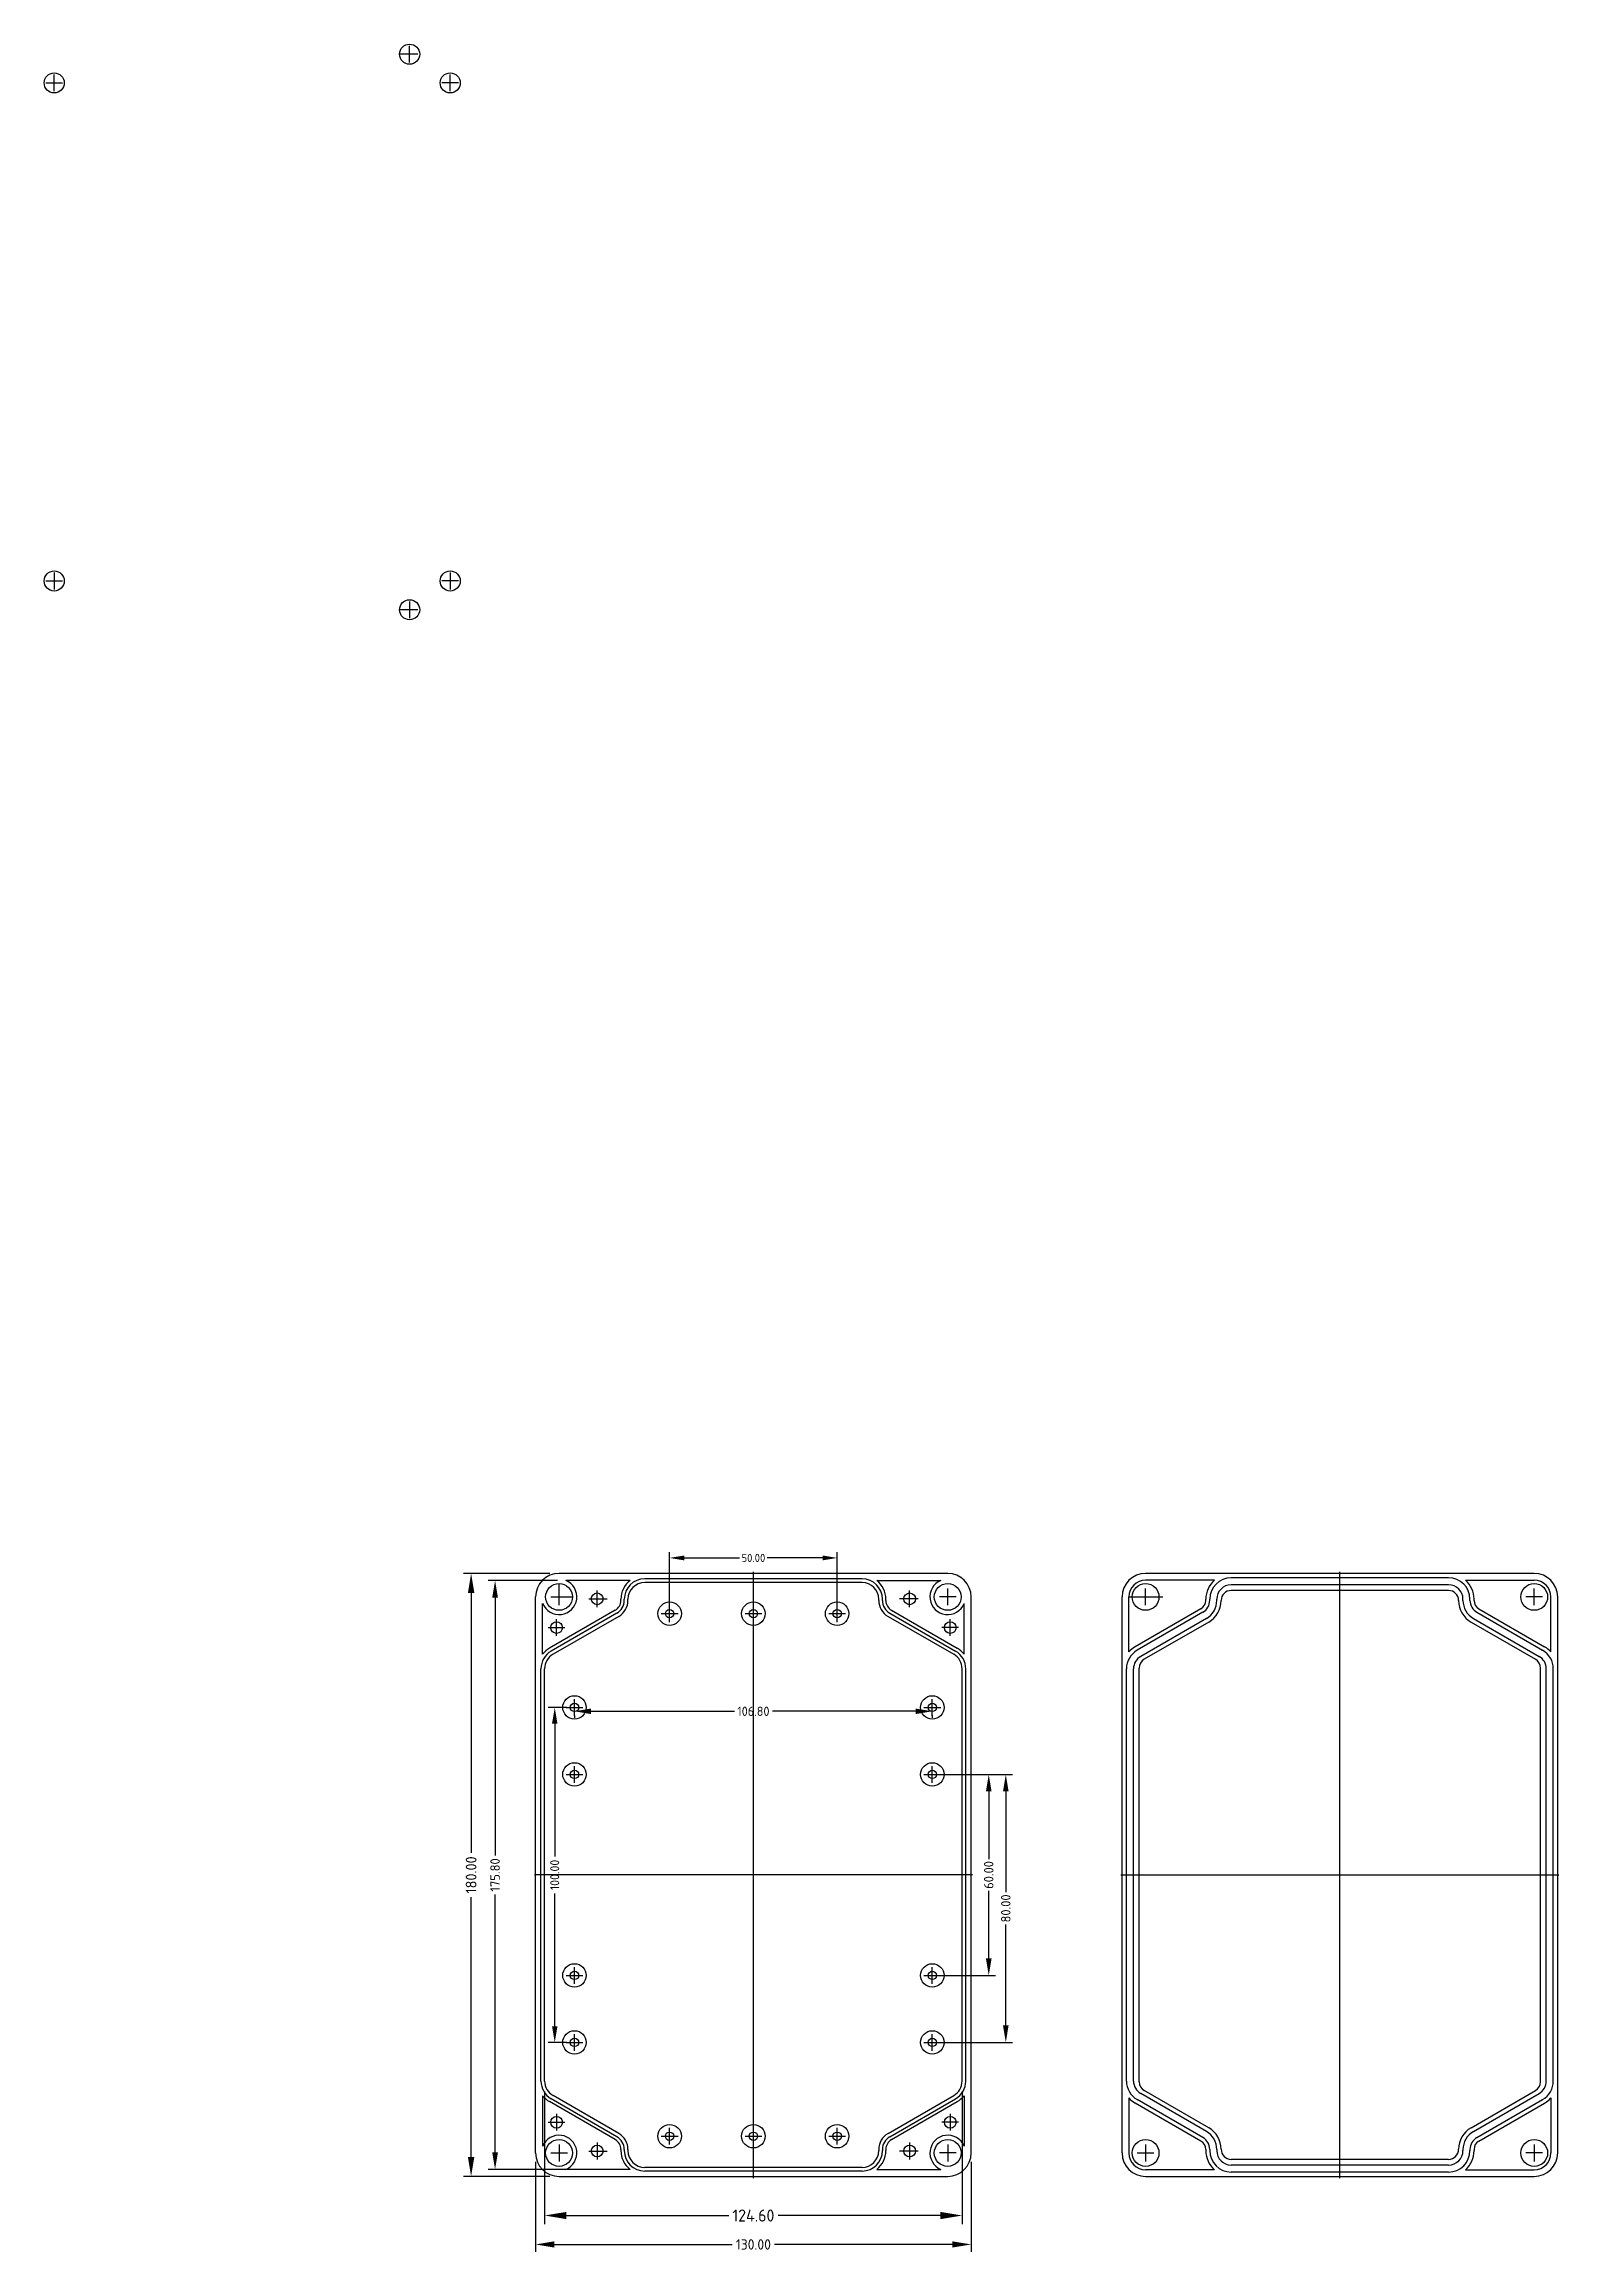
# Model space of a CAD drawing. Header units: millimetres. Extents: x 791 to 1243, y 332 to 991.
import ezdxf

# ---------------------------------------------------------------- set-up
doc = ezdxf.new("R2010")
doc.units = ezdxf.units.MM
doc.layers.add('MiniCADViewLayer', color=1, linetype='Continuous')
doc.styles.add('OdaTtfStyle', font='tssdeng.shx', dxfattribs={"bigfont": 'hztxt.shx'})
doc.styles.get("Standard").update_dxf_attribs({"font": 'txt', "bigfont": 'gbcbig.shx'})
doc.dimstyles.new('ISO-25', dxfattribs={"dimtxt": 2.5, "dimasz": 2.5, "dimexe": 1.25, "dimexo": 0.625, "dimtad": 1, "dimdec": 5, "dimtxsty": 'Standard', "dimblk": 'CLOSEDBLANK', "dimcen": 2.5, "dimazin": 0, "dimtfac": 1, "dimtdec": 5, "dimtmove": 0, "dimatfit": 3, "dimfxl": 1, "dimlwd": 15, "dimlwe": 13, "dimarcsym": 0})

# ---------------------------------------------------------------- blocks, each defined once
blk = doc.blocks.new('*D42')
at = {"layer": 'Defpoints', "color": 0}
for p in [(940.33, 382.73), (1064.93, 382.73), (1064.93, 342.59)]:
    blk.add_point(p, dxfattribs=at)
at = {"layer": 'MiniCADViewLayer', "color": 3, "linetype": 'Continuous', "lineweight": -2}
for p, q in [((940.33, 379.64), (940.33, 340.01)), ((1064.93, 379.64), (1064.93, 340.01)), ((946.82, 342.59), (995.26, 342.59)), ((1058.44, 342.59), (1010, 342.59))]:
    blk.add_line(p, q, dxfattribs=at)
at = {"layer": 'MiniCADViewLayer', "color": 3}
for points in [[(946.82, 343.67), (946.82, 341.51), (940.33, 342.59)], [(1058.44, 341.51), (1058.44, 343.67), (1064.93, 342.59)]]:
    blk.add_solid(points, dxfattribs=at)
at = {"layer": 'MiniCADViewLayer', "color": 3, "insert": (1002.63, 342.59), "char_height": 3.607, "attachment_point": 5, "style": 'OdaTtfStyle'}
blk.add_mtext('\\A1;124.60', dxfattribs=at)
blk = doc.blocks.new('*D43')
at = {"layer": 'Defpoints', "color": 0}
for p in [(937.63, 361.26), (1067.63, 361.26), (1067.63, 333.96)]:
    blk.add_point(p, dxfattribs=at)
at = {"layer": 'MiniCADViewLayer', "color": 3, "linetype": 'Continuous', "lineweight": -2}
for p, q in [((937.63, 358.61), (937.63, 331.75)), ((1067.63, 358.61), (1067.63, 331.75)), ((943.2, 333.96), (996.31, 333.96)), ((1062.06, 333.96), (1008.95, 333.96))]:
    blk.add_line(p, q, dxfattribs=at)
at = {"layer": 'MiniCADViewLayer', "color": 3}
for points in [[(943.2, 334.88), (943.2, 333.03), (937.63, 333.96)], [(1062.06, 333.03), (1062.06, 334.88), (1067.63, 333.96)]]:
    blk.add_solid(points, dxfattribs=at)
at = {"layer": 'MiniCADViewLayer', "color": 3, "insert": (1002.63, 333.96), "char_height": 3.093, "attachment_point": 5, "style": 'OdaTtfStyle'}
blk.add_mtext('\\A1;130.00', dxfattribs=at)
blk = doc.blocks.new('*D44')
at = {"layer": 'Defpoints', "color": 0}
for p in [(946.65, 532.16), (925.53, 356.36), (965.83, 356.36)]:
    blk.add_point(p, dxfattribs=at)
at = {"layer": 'MiniCADViewLayer', "color": 3, "linetype": 'Continuous', "lineweight": -2}
for p, q in [((944.21, 532.16), (923.5, 532.16)), ((925.53, 527.04), (925.53, 450.08)), ((925.53, 361.48), (925.53, 438.45)), ((963.4, 356.36), (923.5, 356.36))]:
    blk.add_line(p, q, dxfattribs=at)
at = {"layer": 'MiniCADViewLayer', "color": 3}
for points in [[(926.39, 527.04), (924.68, 527.04), (925.53, 532.16)], [(924.68, 361.48), (926.39, 361.48), (925.53, 356.36)]]:
    blk.add_solid(points, dxfattribs=at)
at = {"layer": 'MiniCADViewLayer', "color": 3, "insert": (925.53, 444.26), "char_height": 2.844, "attachment_point": 5, "rotation": 90, "style": 'OdaTtfStyle'}
blk.add_mtext('\\A1;175.80', dxfattribs=at)
blk = doc.blocks.new('*D45')
at = {"layer": 'Defpoints', "color": 0}
for p in [(944.63, 534.26), (918.38, 354.26), (944.63, 354.26)]:
    blk.add_point(p, dxfattribs=at)
at = {"layer": 'MiniCADViewLayer', "color": 3, "linetype": 'Continuous', "lineweight": -2}
for p, q in [((941.87, 534.26), (916.08, 534.26)), ((918.38, 528.46), (918.38, 450.86)), ((918.38, 360.07), (918.38, 437.67)), ((941.87, 354.26), (916.08, 354.26))]:
    blk.add_line(p, q, dxfattribs=at)
at = {"layer": 'MiniCADViewLayer', "color": 3}
for points in [[(919.35, 528.46), (917.42, 528.46), (918.38, 534.26)], [(917.42, 360.07), (919.35, 360.07), (918.38, 354.26)]]:
    blk.add_solid(points, dxfattribs=at)
at = {"layer": 'MiniCADViewLayer', "color": 3, "insert": (918.38, 444.26), "char_height": 3.226, "attachment_point": 5, "rotation": 90, "style": 'OdaTtfStyle'}
blk.add_mtext('\\A1;180.00', dxfattribs=at)
blk = doc.blocks.new('*D46')
at = {"layer": 'Defpoints', "color": 0}
for p in [(949.23, 494.26), (1056.03, 494.26), (1056.03, 493.11)]:
    blk.add_point(p, dxfattribs=at)
at = {"layer": 'MiniCADViewLayer', "color": 3, "linetype": 'Continuous', "lineweight": -2}
for p, q in [((949.23, 491.89), (949.23, 491.13)), ((954.21, 493.11), (996.98, 493.11)), ((1051.05, 493.11), (1008.29, 493.11)), ((1056.03, 491.89), (1056.03, 491.13))]:
    blk.add_line(p, q, dxfattribs=at)
at = {"layer": 'MiniCADViewLayer', "color": 3}
for points in [[(954.21, 493.94), (954.21, 492.28), (949.23, 493.11)], [(1051.05, 492.28), (1051.05, 493.94), (1056.03, 493.11)]]:
    blk.add_solid(points, dxfattribs=at)
at = {"layer": 'MiniCADViewLayer', "color": 3, "insert": (1002.63, 493.11), "char_height": 2.766, "attachment_point": 5, "style": 'OdaTtfStyle'}
blk.add_mtext('\\A1;106.80', dxfattribs=at)
blk = doc.blocks.new('*D47')
at = {"layer": 'Defpoints', "color": 0}
for p in [(943.34, 494.26), (949.23, 494.26), (949.23, 394.26)]:
    blk.add_point(p, dxfattribs=at)
at = {"layer": 'MiniCADViewLayer', "color": 3, "linetype": 'Continuous', "lineweight": -2}
for p, q in [((946.93, 494.26), (941.42, 494.26)), ((943.34, 489.42), (943.34, 449.76)), ((943.34, 399.11), (943.34, 438.77)), ((946.93, 394.26), (941.42, 394.26))]:
    blk.add_line(p, q, dxfattribs=at)
at = {"layer": 'MiniCADViewLayer', "color": 3}
for points in [[(944.15, 489.42), (942.53, 489.42), (943.34, 494.26)], [(942.53, 399.11), (944.15, 399.11), (943.34, 394.26)]]:
    blk.add_solid(points, dxfattribs=at)
at = {"layer": 'MiniCADViewLayer', "color": 3, "insert": (943.34, 444.26), "char_height": 2.69, "attachment_point": 5, "rotation": 90, "style": 'OdaTtfStyle'}
blk.add_mtext('\\A1;100.00', dxfattribs=at)
blk = doc.blocks.new('*D48')
at = {"layer": 'Defpoints', "color": 0}
for p in [(1056.03, 474.26), (1072.88, 474.26), (1056.03, 414.26)]:
    blk.add_point(p, dxfattribs=at)
at = {"layer": 'MiniCADViewLayer', "color": 3, "linetype": 'Continuous', "lineweight": -2}
for p, q in [((1058.45, 474.26), (1074.9, 474.26)), ((1072.88, 469.18), (1072.88, 449.01)), ((1072.88, 419.35), (1072.88, 439.52)), ((1058.45, 414.26), (1074.9, 414.26))]:
    blk.add_line(p, q, dxfattribs=at)
at = {"layer": 'MiniCADViewLayer', "color": 3}
for points in [[(1073.73, 469.18), (1072.03, 469.18), (1072.88, 474.26)], [(1072.03, 419.35), (1073.73, 419.35), (1072.88, 414.26)]]:
    blk.add_solid(points, dxfattribs=at)
at = {"layer": 'MiniCADViewLayer', "color": 3, "insert": (1072.88, 444.26), "char_height": 2.825, "attachment_point": 5, "rotation": 90, "style": 'OdaTtfStyle'}
blk.add_mtext('\\A1;60.00', dxfattribs=at)
blk = doc.blocks.new('*D49')
at = {"layer": 'Defpoints', "color": 0}
for p in [(1056.03, 474.26), (1077.97, 474.26), (1056.03, 394.26)]:
    blk.add_point(p, dxfattribs=at)
at = {"layer": 'MiniCADViewLayer', "color": 3, "linetype": 'Continuous', "lineweight": -2}
for p, q in [((1058.45, 474.26), (1079.98, 474.26)), ((1077.97, 469.18), (1077.97, 439.07)), ((1077.97, 399.35), (1077.97, 429.46)), ((1058.45, 394.26), (1079.98, 394.26))]:
    blk.add_line(p, q, dxfattribs=at)
at = {"layer": 'MiniCADViewLayer', "color": 3}
for points in [[(1078.81, 469.18), (1077.12, 469.18), (1077.97, 474.26)], [(1077.12, 399.35), (1078.81, 399.35), (1077.97, 394.26)]]:
    blk.add_solid(points, dxfattribs=at)
at = {"layer": 'MiniCADViewLayer', "color": 3, "insert": (1077.97, 434.26), "char_height": 2.825, "attachment_point": 5, "rotation": 90, "style": 'OdaTtfStyle'}
blk.add_mtext('\\A1;80.00', dxfattribs=at)
blk = doc.blocks.new('*D50')
at = {"layer": 'Defpoints', "color": 0}
for p in [(1027.63, 538.9), (977.63, 522.26), (1027.63, 522.26)]:
    blk.add_point(p, dxfattribs=at)
at = {"layer": 'MiniCADViewLayer', "color": 3, "linetype": 'Continuous', "lineweight": -2}
for p, q in [((977.63, 524.34), (977.63, 540.63)), ((1027.63, 524.34), (1027.63, 540.63)), ((981.99, 538.9), (998.51, 538.9)), ((1023.27, 538.9), (1006.75, 538.9))]:
    blk.add_line(p, q, dxfattribs=at)
at = {"layer": 'MiniCADViewLayer', "color": 3}
for points in [[(981.99, 539.62), (981.99, 538.17), (977.63, 538.9)], [(1023.27, 538.17), (1023.27, 539.62), (1027.63, 538.9)]]:
    blk.add_solid(points, dxfattribs=at)
at = {"layer": 'MiniCADViewLayer', "color": 3, "insert": (1002.63, 538.9), "char_height": 2.422, "attachment_point": 5, "style": 'OdaTtfStyle'}
blk.add_mtext('\\A1;50.00', dxfattribs=at)

msp = doc.modelspace()

# ---------------------------------------------------------------- linework, layer by layer
for p, q in [((900.025, 985.285), (900.025, 990.285)), ((902.525, 987.785), (897.025, 987.785)), ((791.446, 979.205), (796.446, 979.205)), ((793.946, 976.705), (793.946, 981.705)), ((914.638, 979.205), (909.638, 979.205)), ((912.138, 976.705), (912.138, 981.705)), ((791.446, 830.533), (796.446, 830.533)), ((793.946, 833.033), (793.946, 828.033)), ((914.638, 830.533), (909.638, 830.533)), ((912.138, 833.033), (912.138, 828.033)), ((900.025, 824.453), (900.025, 819.453)), ((902.525, 821.953), (897.025, 821.953)), ((1060.631, 534.264), (944.631, 534.264)), ((1002.631, 353.764), (1002.631, 534.764)), ((1235.687, 534.264), (1119.687, 534.264)), ((937.631, 361.264), (937.631, 527.264)), ((942.131, 527.264), (948.631, 527.264)), ((944.631, 524.764), (944.631, 531.264)), ((965.834, 532.164), (946.651, 532.164)), ((955.998, 524.179), (955.998, 529.179)), ((1035.064, 532.664), (970.198, 532.664)), ((1035.064, 531.564), (970.198, 531.564)), ((1039.429, 532.164), (1058.611, 532.164)), ((1049.264, 524.179), (1049.264, 529.179)), ((1063.131, 527.264), (1058.131, 527.264)), ((1060.631, 524.764), (1060.631, 529.764)), ((1067.631, 361.264), (1067.631, 527.264)), ((1112.687, 361.264), (1112.687, 527.264)), ((1114.687, 510.822), (1114.687, 527.264)), ((1114.687, 527.264), (1124.887, 527.264)), ((1140.227, 532.264), (1119.687, 532.264)), ((1119.687, 524.764), (1119.687, 529.764)), ((1210.12, 532.964), (1145.254, 532.964)), ((1210.12, 530.864), (1145.254, 530.864)), ((1210.12, 529.164), (1145.254, 529.164)), ((1215.146, 532.264), (1235.687, 532.264)), ((1238.187, 527.264), (1233.187, 527.264)), ((1235.687, 524.764), (1235.687, 529.764)), ((1240.687, 510.822), (1240.687, 527.264)), ((1242.687, 361.264), (1242.687, 527.264)), ((939.731, 510.16), (939.731, 525.244)), ((961.398, 523.27), (941.781, 511.944)), ((961.898, 522.404), (942.281, 511.078)), ((962.448, 521.451), (942.831, 510.125)), ((953.498, 526.679), (958.998, 526.679)), ((963.098, 526.214), (963.098, 526.564)), ((964.098, 526.214), (964.098, 526.564)), ((965.198, 526.214), (965.198, 526.564)), ((975.131, 522.264), (980.131, 522.264)), ((977.631, 519.764), (977.631, 524.764)), ((1000.131, 522.264), (1005.131, 522.264)), ((1002.631, 519.764), (1002.631, 524.764)), ((1025.131, 522.264), (1030.131, 522.264)), ((1027.631, 519.764), (1027.631, 524.764)), ((1040.064, 526.214), (1040.064, 526.564)), ((1041.164, 526.214), (1041.164, 526.564)), ((1042.164, 526.214), (1042.164, 526.564)), ((1042.814, 521.451), (1062.431, 510.125)), ((1043.364, 522.404), (1062.981, 511.078)), ((1043.864, 523.27), (1063.481, 511.944)), ((1051.764, 526.679), (1046.264, 526.679)), ((1065.531, 510.16), (1065.531, 525.244)), ((1136.204, 523.703), (1116.587, 512.377)), ((1136.804, 522.664), (1117.187, 511.338)), ((1137.854, 520.845), (1118.237, 509.519)), ((1137.654, 526.214), (1137.654, 526.564)), ((1138.854, 526.214), (1138.854, 526.564)), ((1140.954, 526.214), (1140.954, 526.564)), ((1142.254, 526.157), (1142.254, 526.164)), ((1213.12, 526.157), (1213.12, 526.164)), ((1214.42, 526.214), (1214.42, 526.564)), ((1216.52, 526.214), (1216.52, 526.564)), ((1217.52, 520.845), (1237.137, 509.519)), ((1217.72, 526.214), (1217.72, 526.564)), ((1218.57, 522.664), (1238.187, 511.338)), ((1219.17, 523.703), (1238.787, 512.377)), ((941.385, 518.099), (946.385, 518.099)), ((943.885, 515.599), (943.885, 520.599)), ((1063.877, 518.099), (1058.877, 518.099)), ((1061.377, 515.599), (1061.377, 520.599)), ((1138.554, 519.748), (1119.287, 508.624)), ((1216.82, 519.748), (1236.087, 508.624)), ((939.231, 382.732), (939.231, 505.795)), ((940.331, 382.732), (940.331, 505.795)), ((1064.931, 382.732), (1064.931, 505.795)), ((1066.031, 382.732), (1066.031, 505.795)), ((1113.987, 382.732), (1113.987, 505.795)), ((1116.087, 382.732), (1116.087, 505.795)), ((1117.787, 382.501), (1117.787, 506.026)), ((1237.587, 382.501), (1237.587, 506.026)), ((1239.287, 382.732), (1239.287, 505.795)), ((1241.387, 382.732), (1241.387, 505.795)), ((949.231, 491.764), (949.231, 496.764)), ((1056.031, 491.764), (1056.031, 496.764)), ((946.731, 494.264), (951.731, 494.264)), ((1053.531, 494.264), (1058.531, 494.264)), ((949.231, 471.764), (949.231, 476.764)), ((1056.031, 471.764), (1056.031, 476.764)), ((946.731, 474.264), (951.731, 474.264)), ((1053.531, 474.264), (1058.531, 474.264)), ((1067.981, 444.264), (937.281, 444.264)), ((1112.337, 444.264), (1243.037, 444.264)), ((949.231, 411.764), (949.231, 416.764)), ((1056.031, 411.764), (1056.031, 416.764)), ((946.731, 414.264), (951.731, 414.264)), ((1053.531, 414.264), (1058.531, 414.264)), ((949.231, 391.764), (949.231, 396.764)), ((1056.031, 391.764), (1056.031, 396.764)), ((946.731, 394.264), (951.731, 394.264)), ((1053.531, 394.264), (1058.531, 394.264)), ((939.731, 378.367), (939.731, 363.283)), ((961.398, 365.257), (941.781, 376.583)), ((961.898, 366.123), (942.281, 377.449)), ((962.448, 367.076), (942.831, 378.402)), ((1042.814, 367.076), (1062.431, 378.402)), ((1043.364, 366.123), (1062.981, 377.449)), ((1043.864, 365.257), (1063.481, 376.583)), ((1065.531, 378.367), (1065.531, 363.283)), ((1114.687, 377.705), (1114.687, 361.264)), ((1136.204, 364.824), (1116.587, 376.15)), ((1136.804, 365.864), (1117.187, 377.189)), ((1137.854, 367.682), (1118.237, 379.008)), ((1138.554, 368.779), (1119.287, 379.903)), ((1216.82, 368.779), (1236.087, 379.903)), ((1217.52, 367.682), (1237.137, 379.008)), ((1218.57, 365.864), (1238.187, 377.189)), ((1219.17, 364.824), (1238.787, 376.15)), ((1240.687, 377.705), (1240.687, 361.264)), ((941.385, 370.428), (946.385, 370.428)), ((943.885, 372.928), (943.885, 367.928)), ((1063.877, 370.428), (1058.877, 370.428)), ((1061.377, 372.928), (1061.377, 367.928)), ((944.631, 363.764), (944.631, 358.764)), ((955.998, 364.348), (955.998, 359.348)), ((975.131, 366.264), (980.131, 366.264)), ((977.631, 363.764), (977.631, 368.764)), ((1000.131, 366.264), (1005.131, 366.264)), ((1002.631, 363.764), (1002.631, 368.764)), ((1025.131, 366.264), (1030.131, 366.264)), ((1027.631, 363.764), (1027.631, 368.764)), ((1049.264, 364.348), (1049.264, 359.348)), ((1060.631, 363.764), (1060.631, 358.764)), ((1119.687, 363.764), (1119.687, 358.764)), ((1235.687, 363.764), (1235.687, 358.764)), ((942.131, 361.264), (947.131, 361.264)), ((965.834, 356.364), (946.651, 356.364)), ((953.498, 361.848), (958.998, 361.848)), ((963.098, 362.313), (963.098, 361.964)), ((964.098, 362.313), (964.098, 361.964)), ((965.198, 362.313), (965.198, 361.964)), ((1035.064, 356.964), (970.198, 356.964)), ((1039.429, 356.364), (1058.611, 356.364)), ((1040.064, 362.313), (1040.064, 361.964)), ((1041.164, 362.313), (1041.164, 361.964)), ((1042.164, 362.313), (1042.164, 361.964)), ((1051.764, 361.848), (1046.264, 361.848)), ((1063.131, 361.264), (1058.131, 361.264)), ((1117.187, 361.264), (1122.187, 361.264)), ((1140.227, 356.264), (1119.687, 356.264)), ((1137.654, 362.313), (1137.654, 361.964)), ((1138.854, 362.313), (1138.854, 361.964)), ((1140.954, 362.313), (1140.954, 361.964)), ((1142.254, 362.371), (1142.254, 362.364)), ((1210.12, 359.364), (1145.254, 359.364)), ((1210.12, 357.664), (1145.254, 357.664)), ((1213.12, 362.371), (1213.12, 362.364)), ((1214.42, 362.313), (1214.42, 361.964)), ((1215.146, 356.264), (1235.687, 356.264)), ((1216.52, 362.313), (1216.52, 361.964)), ((1217.72, 362.313), (1217.72, 361.964)), ((1238.187, 361.264), (1233.187, 361.264)), ((944.631, 354.264), (1060.631, 354.264)), ((1035.064, 355.864), (970.198, 355.864)), ((1119.687, 354.264), (1235.687, 354.264)), ((1210.12, 355.564), (1145.254, 355.564))]:
    msp.add_line(p, q)
at = {"color": 7}
msp.add_line((1177.687, 353.764), (1177.687, 534.764), dxfattribs=at)
for centre, radius in [((900.025, 987.785), 3), ((793.946, 979.205), 3), ((912.138, 979.205), 3), ((793.946, 830.533), 3), ((912.138, 830.533), 3), ((900.025, 821.953), 3), ((944.631, 527.264), 4), ((955.998, 526.679), 1.75), ((1049.264, 526.679), 1.75), ((1060.631, 527.264), 4), ((1119.687, 527.264), 4), ((1235.687, 527.264), 4), ((977.631, 522.264), 3.5), ((977.631, 522.264), 1.25), ((1002.631, 522.264), 3.5), ((1002.631, 522.264), 1.25), ((1027.631, 522.264), 3.5), ((1027.631, 522.264), 1.25), ((943.885, 518.099), 1.75), ((1061.377, 518.099), 1.75), ((949.231, 494.264), 3.5), ((949.231, 494.264), 1.25), ((1056.031, 494.264), 3.5), ((1056.031, 494.264), 1.25), ((949.231, 474.264), 3.5), ((949.231, 474.264), 1.25), ((1056.031, 474.264), 3.5), ((1056.031, 474.264), 1.25), ((949.231, 414.264), 3.5), ((949.231, 414.264), 1.25), ((1056.031, 414.264), 3.5), ((1056.031, 414.264), 1.25), ((949.231, 394.264), 3.5), ((949.231, 394.264), 1.25), ((1056.031, 394.264), 3.5), ((1056.031, 394.264), 1.25), ((943.885, 370.428), 1.75), ((977.631, 366.264), 3.5), ((1002.631, 366.264), 3.5), ((1027.631, 366.264), 3.5), ((1061.377, 370.428), 1.75), ((944.631, 361.264), 4), ((955.998, 361.848), 1.75), ((977.631, 366.264), 1.25), ((1002.631, 366.264), 1.25), ((1027.631, 366.264), 1.25), ((1049.264, 361.848), 1.75), ((1060.631, 361.264), 4), ((1119.687, 361.264), 4), ((1235.687, 361.264), 4)]:
    msp.add_circle(centre, radius)
for centre, radius, start, end in [((944.631, 527.264), 7, 90, 180), ((1060.631, 527.264), 7, 0, 90), ((1119.687, 527.264), 7, 90, 180), ((1235.687, 527.264), 7, 0, 90), ((944.631, 527.264), 5.3, 202.402666, 67.597334), ((970.198, 526.564), 7.1, 127.932791, 180), ((970.198, 526.564), 6.1, 90, 180), ((970.198, 526.564), 5, 90, 180), ((1035.064, 526.564), 6.1, 0, 90), ((1035.064, 526.564), 5, 0, 90), ((1035.064, 526.564), 7.1, 0, 52.067209), ((1060.631, 527.264), 5.3, 112.402666, 337.597334), ((1119.687, 527.264), 5, 90, 180), ((1145.254, 526.564), 7.6, 131.409622, 180), ((1145.254, 526.564), 6.4, 90, 180), ((1145.254, 526.564), 4.3, 90, 180), ((1145.254, 526.164), 3, 90, 180), ((1210.12, 526.564), 6.4, 0, 90), ((1210.12, 526.564), 4.3, 0, 90), ((1210.12, 526.164), 3, 360, 90), ((1210.12, 526.564), 7.6, 0, 48.590378), ((1235.687, 527.264), 5, 360, 90), ((959.698, 526.214), 3.4, 300, 0), ((959.698, 526.214), 4.4, 300, 0), ((959.698, 526.214), 5.5, 300, 0), ((1045.564, 526.214), 5.5, 180, 240), ((1045.564, 526.214), 4.4, 180, 240), ((1045.564, 526.214), 3.4, 180, 240), ((1134.754, 526.214), 2.9, 300, 0), ((1134.754, 526.214), 4.1, 300, 0), ((1134.754, 526.214), 6.2, 300, 0), ((1134.854, 526.157), 7.4, 300, 360), ((1220.52, 526.157), 7.4, 180, 240), ((1220.62, 526.214), 6.2, 180, 240), ((1220.62, 526.214), 4.1, 180, 240), ((1220.62, 526.214), 2.9, 180, 240), ((945.331, 505.795), 6.1, 120, 180), ((945.331, 505.795), 7.1, 120, 142.067209), ((945.331, 505.795), 5, 120, 180), ((1059.931, 505.795), 5, 360, 60), ((1059.931, 505.795), 6.1, 360, 60), ((1059.931, 505.795), 7.1, 37.932791, 60), ((1120.387, 505.795), 6.4, 120, 180), ((1120.387, 505.795), 7.6, 120, 138.590378), ((1120.387, 505.795), 4.3, 120, 180), ((1120.787, 506.026), 3, 120, 180), ((1234.587, 506.026), 3, 360, 60), ((1234.987, 505.795), 4.3, 360, 60), ((1234.987, 505.795), 6.4, 360, 60), ((1234.987, 505.795), 7.6, 41.409622, 60), ((945.331, 382.732), 6.1, 180, 240), ((945.331, 382.732), 5, 180, 240), ((1059.931, 382.732), 5, 300, 360), ((1059.931, 382.732), 6.1, 300, 360), ((1120.387, 382.732), 6.4, 180, 240), ((1120.387, 382.732), 4.3, 180, 240), ((1120.787, 382.501), 3, 180, 240), ((1234.587, 382.501), 3, 300, 360), ((1234.987, 382.732), 4.3, 300, 360), ((1234.987, 382.732), 6.4, 300, 360), ((945.331, 382.732), 7.1, 217.932791, 240), ((1059.931, 382.732), 7.1, 300, 322.067209), ((1120.387, 382.732), 7.6, 221.409622, 240), ((1234.987, 382.732), 7.6, 300, 318.590378), ((944.631, 361.264), 5.3, 292.402666, 157.597334), ((959.698, 362.313), 3.4, 0, 60), ((959.698, 362.313), 4.4, 0, 60), ((959.698, 362.313), 5.5, 0, 60), ((1045.564, 362.313), 5.5, 120, 180), ((1045.564, 362.313), 4.4, 120, 180), ((1045.564, 362.313), 3.4, 120, 180), ((1060.631, 361.264), 5.3, 22.402666, 247.597334), ((1134.754, 362.313), 2.9, 0, 60), ((1134.754, 362.313), 4.1, 0, 60), ((1134.754, 362.313), 6.2, 0, 60), ((1134.854, 362.371), 7.4, 360, 60), ((1220.52, 362.371), 7.4, 120, 180), ((1220.62, 362.313), 6.2, 120, 180), ((1220.62, 362.313), 4.1, 120, 180), ((1220.62, 362.313), 2.9, 120, 180), ((944.631, 361.264), 7, 180, 270), ((970.198, 361.964), 7.1, 180, 232.067209), ((970.198, 361.964), 6.1, 180, 270), ((970.198, 361.964), 5, 180, 270), ((1035.064, 361.964), 5, 270, 0), ((1035.064, 361.964), 6.1, 270, 0), ((1035.064, 361.964), 7.1, 307.932791, 0), ((1060.631, 361.264), 7, 270, 0), ((1119.687, 361.264), 7, 180, 270), ((1119.687, 361.264), 5, 180, 270), ((1145.254, 361.964), 7.6, 180, 228.590378), ((1145.254, 361.964), 6.4, 180, 270), ((1145.254, 361.964), 4.3, 180, 270), ((1145.254, 362.364), 3, 180, 270), ((1210.12, 362.364), 3, 270, 360), ((1210.12, 361.964), 4.3, 270, 0), ((1210.12, 361.964), 6.4, 270, 0), ((1210.12, 361.964), 7.6, 311.409622, 0), ((1235.687, 361.264), 7, 270, 0), ((1235.687, 361.264), 5, 270, 0)]:
    msp.add_arc(centre, radius, start, end)

# ---------------------------------------------------------------- dimensions: what is measured, and where the dimension line sits
at = {"layer": 'MiniCADViewLayer', "color": 3, "true_color": 0x00ff00}
for base, p1, p2, text, override, picture, middle in [((1027.631, 538.897), (977.631, 522.264), (1027.631, 522.264), '50.00', {"dimtxt": 2.422204, "dimasz": 4.359968, "dimexe": 1.730146, "dimexo": 2.076175, "dimgap": 0, "dimtad": 0, "dimtoh": 1, "dimdec": 2, "dimzin": 0, "dimdsep": 46, "dimtxsty": 'OdaTtfStyle', "dimsah": 1, "dimcen": 0.09, "dimclrd": 3, "dimclre": 3, "dimclrt": 3, "dimadec": 0, "dimtdec": 4, "dimtofl": 0, "dimtolj": 1, "dimtzin": 0, "dimlwd": 65534, "dimlwe": 65534}, '*D50', (1002.631, 538.897)), ((1056.031, 493.11), (949.231, 494.264), (1056.031, 494.264), '106.80', {"dimtxt": 2.766111, "dimasz": 4.979, "dimexe": 1.975794, "dimexo": 2.370952, "dimgap": 0, "dimtad": 0, "dimtoh": 1, "dimdec": 2, "dimzin": 0, "dimdsep": 46, "dimtxsty": 'OdaTtfStyle', "dimsah": 1, "dimcen": 0.09, "dimclrd": 3, "dimclre": 3, "dimclrt": 3, "dimadec": 0, "dimtdec": 4, "dimtofl": 0, "dimtolj": 1, "dimtzin": 0, "dimlwd": 65534, "dimlwe": 65534}, '*D46', (1002.631, 493.11))]:
    dim = msp.add_linear_dim(base=base, p1=p1, p2=p2, text=text, dimstyle='ISO-25', override=override, dxfattribs=at)
    dim.commit()
    dim.dimension.update_dxf_attribs({"geometry": picture, "text_midpoint": middle})
for base, p1, p2, angle, text, override, picture, middle in [((918.384, 354.264), (944.631, 534.264), (944.631, 354.264), 90, '180.00', {"dimtxt": 3.226392, "dimasz": 5.807505, "dimexe": 2.304566, "dimexo": 2.765479, "dimgap": 0, "dimtad": 0, "dimtoh": 1, "dimdec": 2, "dimzin": 0, "dimdsep": 46, "dimtxsty": 'OdaTtfStyle', "dimsah": 1, "dimcen": 0.09, "dimclrd": 3, "dimclre": 3, "dimclrt": 3, "dimadec": 0, "dimtdec": 4, "dimtofl": 0, "dimtolj": 1, "dimtzin": 0, "dimlwd": 65534, "dimlwe": 65534}, '*D45', (918.384, 444.264)), ((925.535, 356.364), (946.651, 532.164), (965.834, 356.364), 90, '175.80', {"dimtxt": 2.844377, "dimasz": 5.119879, "dimexe": 2.031698, "dimexo": 2.438037, "dimgap": 0, "dimtad": 0, "dimtoh": 1, "dimdec": 2, "dimzin": 0, "dimdsep": 46, "dimtxsty": 'OdaTtfStyle', "dimsah": 1, "dimcen": 0.09, "dimclrd": 3, "dimclre": 3, "dimclrt": 3, "dimadec": 0, "dimtdec": 4, "dimtofl": 0, "dimtolj": 1, "dimtzin": 0, "dimlwd": 65534, "dimlwe": 65534}, '*D44', (925.535, 444.264)), ((943.339, 494.264), (949.231, 394.264), (949.231, 494.264), 90, '100.00', {"dimtxt": 2.689999, "dimasz": 4.841998, "dimexe": 1.921428, "dimexo": 2.305713, "dimgap": 0, "dimtad": 0, "dimtoh": 1, "dimdec": 2, "dimzin": 0, "dimdsep": 46, "dimtxsty": 'OdaTtfStyle', "dimsah": 1, "dimcen": 0.09, "dimclrd": 3, "dimclre": 3, "dimclrt": 3, "dimadec": 0, "dimtdec": 4, "dimtofl": 0, "dimtolj": 1, "dimtzin": 0, "dimlwd": 65534, "dimlwe": 65534}, '*D47', (943.339, 444.264)), ((1072.88, 474.264), (1056.031, 414.264), (1056.031, 474.264), 90, '60.00', {"dimtxt": 2.825259, "dimasz": 5.085466, "dimexe": 2.018042, "dimexo": 2.421651, "dimgap": 0, "dimtad": 0, "dimtoh": 1, "dimdec": 2, "dimzin": 0, "dimdsep": 46, "dimtxsty": 'OdaTtfStyle', "dimsah": 1, "dimcen": 0.09, "dimclrd": 3, "dimclre": 3, "dimclrt": 3, "dimadec": 0, "dimtdec": 4, "dimtofl": 0, "dimtolj": 1, "dimtzin": 0, "dimlwd": 65534, "dimlwe": 65534}, '*D48', (1072.88, 444.264)), ((1077.965, 474.264), (1056.031, 394.264), (1056.031, 474.264), 90, '80.00', {"dimtxt": 2.825259, "dimasz": 5.085466, "dimexe": 2.018042, "dimexo": 2.421651, "dimgap": 0, "dimtad": 0, "dimtoh": 1, "dimdec": 2, "dimzin": 0, "dimdsep": 46, "dimtxsty": 'OdaTtfStyle', "dimsah": 1, "dimcen": 0.09, "dimclrd": 3, "dimclre": 3, "dimclrt": 3, "dimadec": 0, "dimtdec": 4, "dimtofl": 0, "dimtolj": 1, "dimtzin": 0, "dimlwd": 65534, "dimlwe": 65534}, '*D49', (1077.965, 434.264)), ((1064.931, 342.588), (940.331, 382.732), (1064.931, 382.732), 180, '124.60', {"dimtxt": 3.607342, "dimasz": 6.493215, "dimexe": 2.576673, "dimexo": 3.092007, "dimgap": 0, "dimtad": 0, "dimtoh": 1, "dimdec": 2, "dimzin": 0, "dimdsep": 46, "dimtxsty": 'OdaTtfStyle', "dimsah": 1, "dimcen": 0.09, "dimclrd": 3, "dimclre": 3, "dimclrt": 3, "dimadec": 0, "dimtdec": 4, "dimtofl": 0, "dimtolj": 1, "dimtzin": 0, "dimlwd": 65534, "dimlwe": 65534}, '*D42', (1002.631, 342.588)), ((1067.631, 333.957), (937.631, 361.264), (1067.631, 361.264), 180, '130.00', {"dimtxt": 3.092714, "dimasz": 5.566885, "dimexe": 2.209081, "dimexo": 2.650898, "dimgap": 0, "dimtad": 0, "dimtoh": 1, "dimdec": 2, "dimzin": 0, "dimdsep": 46, "dimtxsty": 'OdaTtfStyle', "dimsah": 1, "dimcen": 0.09, "dimclrd": 3, "dimclre": 3, "dimclrt": 3, "dimadec": 0, "dimtdec": 4, "dimtofl": 0, "dimtolj": 1, "dimtzin": 0, "dimlwd": 65534, "dimlwe": 65534}, '*D43', (1002.631, 333.957))]:
    dim = msp.add_linear_dim(base=base, p1=p1, p2=p2, angle=angle, text=text, dimstyle='ISO-25', override=override, dxfattribs=at)
    dim.commit()
    dim.dimension.update_dxf_attribs({"geometry": picture, "text_midpoint": middle})

doc.saveas('drawing.dxf')
